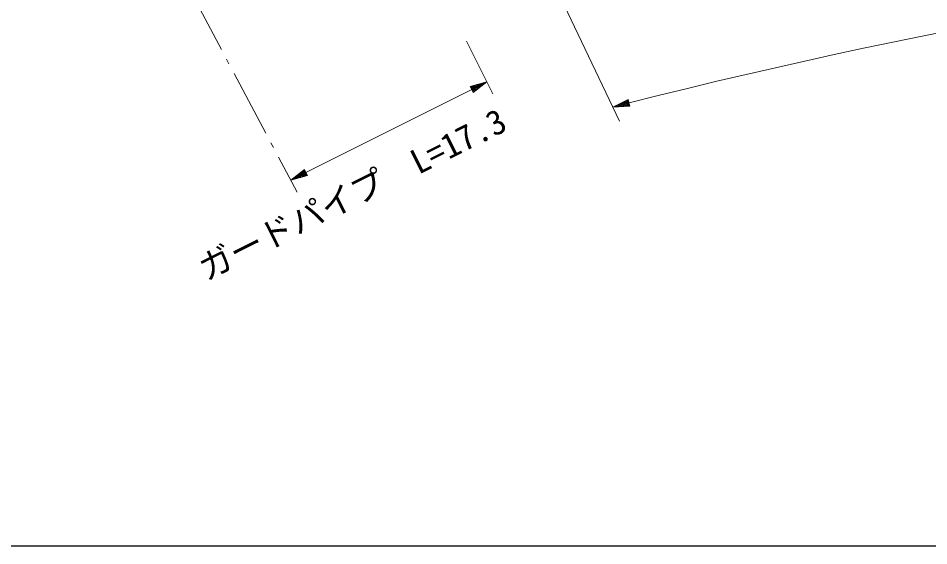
# Model space of a CAD drawing. Units: millimetres, scale not verified. Extents: x 40000 to 680000, y 20000 to 380000.
# Drawn here: x 76431 to 143606, y 205000 to 243930 of the extents above; entities that cross this region are included whole.
import ezdxf
from ezdxf.enums import TextEntityAlignment as Align

# ---------------------------------------------------------------- set-up
doc = ezdxf.new("R2010")
doc.units = ezdxf.units.MM
doc.header["$LTSCALE"] = 1000
for name, color, linetype, lineweight in [('M-BGD-HTXT', 7, 'Continuous', 13), ('M-STR-HTXT', 7, 'Continuous', 13), ('M-TTL-BAND', 7, 'Continuous', 25)]:
    doc.layers.add(name, color=color, linetype=linetype, lineweight=lineweight)
doc.styles.add('ＭＳ ゴシック', font='')
doc.styles.get('ＭＳ ゴシック').set_extended_font_data('MS Gothic')

msp = doc.modelspace()

# ---------------------------------------------------------------- linework, layer by layer
at = {"layer": 'M-BGD-HTXT'}
for p, q in [((89073, 246038), (91418, 241622)), ((91793, 240915), (91981, 240562)), ((92356, 239855), (94700, 235439)), ((95075, 234732), (95263, 234379)), ((95638, 233673), (97003, 231101))]:
    msp.add_line(p, q, dxfattribs=at)
at = {"layer": 'M-STR-HTXT'}
for p, q in [((115863, 246678), (120779, 236345)), ((109503, 242235), (111455, 238339)), ((111007, 239233), (109778, 238896)), ((109867, 238717), (110761, 239165)), ((111007, 239233), (109890, 238673)), ((111007, 239233), (110002, 238449)), ((97653, 232542), (109890, 238673)), ((109778, 238896), (110002, 238449)), ((110024, 238963), (109800, 238852)), ((109822, 238807), (110270, 239031)), ((110515, 239098), (109845, 238762)), ((109912, 238628), (110806, 239076)), ((110605, 238919), (109934, 238583)), ((109957, 238539), (110404, 238763)), ((110203, 238606), (109979, 238494)), ((120289, 237374), (121438, 237927)), ((121463, 237830), (120979, 237706)), ((121208, 237816), (121451, 237878)), ((121562, 237443), (121438, 237927)), ((120289, 237374), (121500, 237685)), ((120289, 237374), (121562, 237443)), ((121488, 237733), (120519, 237485)), ((121513, 237636), (120544, 237388)), ((120749, 237595), (121475, 237782)), ((120799, 237401), (121525, 237588)), ((121538, 237539), (121053, 237415)), ((121308, 237429), (121550, 237491)), ((96536, 231982), (97541, 232765)), ((96536, 231982), (97653, 232542)), ((97631, 232586), (96737, 232138)), ((97676, 232497), (96782, 232049)), ((96938, 232295), (97608, 232631)), ((97027, 232116), (97698, 232452)), ((97586, 232676), (97139, 232452)), ((97340, 232609), (97564, 232721)), ((97765, 232318), (97541, 232765)), ((96536, 231982), (97765, 232318)), ((97720, 232408), (97273, 232184)), ((97519, 232251), (97743, 232363))]:
    msp.add_line(p, q, dxfattribs=at)
msp.add_arc((233877, -205353), 457066, 86.45908, 104.2329, dxfattribs=at)
at = {"layer": 'M-TTL-BAND'}
msp.add_line((40000, 205000), (579000, 205000), dxfattribs=at)

# ---------------------------------------------------------------- texts
at = {"layer": 'M-STR-HTXT', "style": 'ＭＳ ゴシック'}
msp.add_text('ガードパイプ  L=17.3', height=1833, rotation=26.613, dxfattribs=at).set_placement((101722, 229632), align=Align.BOTTOM_CENTER)

doc.saveas('drawing.dxf')
